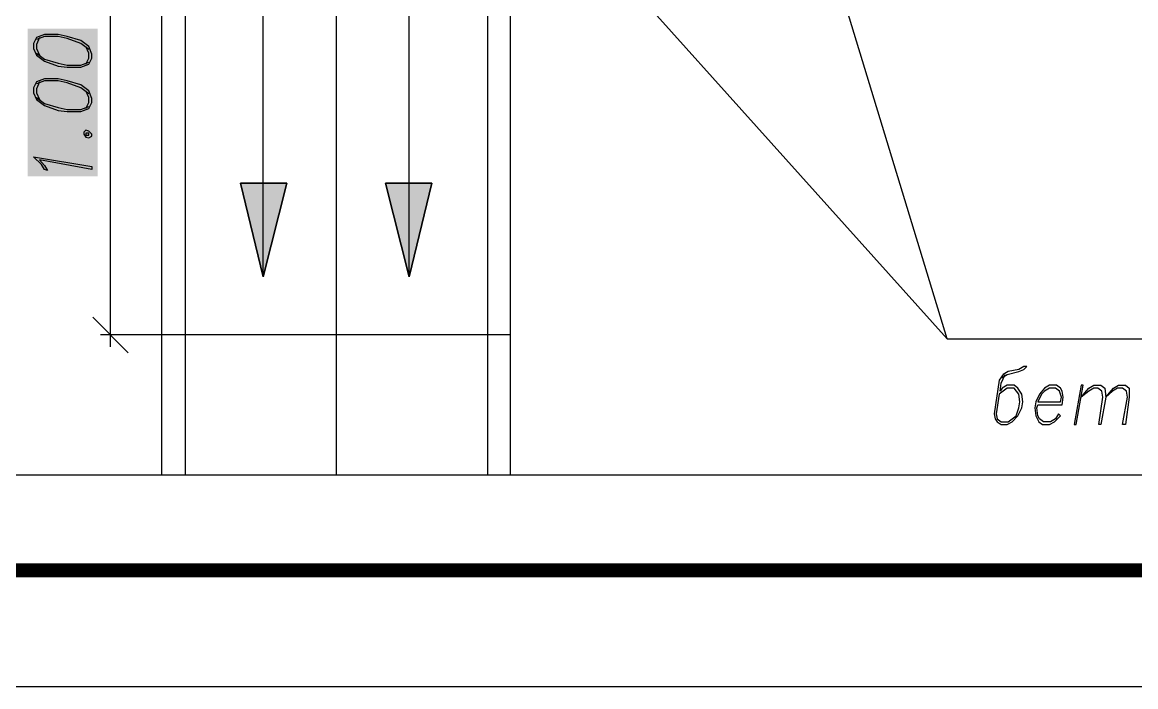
# Model space of a CAD drawing. Header units: millimetres. Extents: x 4241 to 6572, y 870 to 1291.
# Drawn here: x 4897.88 to 4945.72, y 870.65 to 899.21 of the extents above; entities that cross this region are included whole.
import ezdxf
from ezdxf.enums import TextEntityAlignment as Align

# ---------------------------------------------------------------- set-up
doc = ezdxf.new("R2010")
doc.units = ezdxf.units.MM
doc.layers.add('_Штамп_рамка', color=7, linetype='Continuous')
doc.layers.add('PDF _0', color=7, linetype='Continuous')
doc.styles.add('Romans_2.5', font='romans.shx', dxfattribs={"width": 0.75, "height": 2.5})

# ---------------------------------------------------------------- blocks, each defined once
blk = doc.blocks.new('*U779')
blk.add_lwpolyline([(0, 0), (0, 420), (1189, 420), (1189, 0), (0, 0)])
at = {"const_width": 0.6}
blk.add_lwpolyline([(20, 5), (20, 415), (1184, 415), (1184, 5), (20, 5)], dxfattribs=at)
at = {"style": 'Romans_2.5', "width": 0.75}
blk.add_attdef('ФОРМАТ', text='', height=2.5, dxfattribs=at).set_placement((1149, 2.5), align=Align.MIDDLE_LEFT)

msp = doc.modelspace()

# ---------------------------------------------------------------- linework, layer by layer
at = {"layer": 'PDF _0', "lineweight": 25}
for points in [[(5039.978, 951.6018), (4891.1289, 951.6018), (4891.1289, 956.428), (4884.567, 947.6224), (4884.567, 951.6018), (4855.6946, 951.6018), (4855.6946, 918.9617), (4860.3938, 918.9617), (4851.5882, 912.3575), (4855.6946, 912.3575), (4855.6946, 879.7597), (4884.567, 879.7597), (4884.567, 875.7802), (4891.1289, 884.5858), (4891.1289, 879.7597), (5039.978, 879.7597), (5039.978, 912.3575), (5035.9139, 912.3575), (5044.6772, 918.9617), (5039.978, 918.9617)], [(4908.2321, 888.269), (4909.2482, 892.2908), (4907.2584, 892.2908)], [(4914.4977, 888.269), (4913.4816, 892.2908), (4915.4714, 892.2908)], [(4941.5073, 882.7655), (4942.5657, 882.7655), (4942.608, 883.1041), (4942.5657, 883.3581), (4942.481, 883.4851), (4942.3116, 883.6121), (4942.0153, 883.6121), (4941.8036, 883.4851), (4941.592, 883.2311), (4941.4226, 882.8925), (4941.3803, 882.6384), (4941.4226, 882.2998), (4941.5496, 882.0458), (4941.719, 881.9188), (4942.0153, 881.9188), (4942.227, 882.0458), (4942.481, 882.2998), (4942.3963, 882.3844), (4942.2693, 882.1728), (4942.0576, 882.0458), (4941.7613, 882.0458), (4941.592, 882.1728), (4941.5073, 882.2998), (4941.465, 882.6384)], [(4943.1583, 881.9188), (4943.4547, 883.6121), (4943.37, 883.6121), (4943.0737, 881.9188)], [(4944.2167, 881.9188), (4944.132, 881.9188), (4944.3014, 883.1041), (4944.259, 883.3581), (4944.0897, 883.4851), (4943.9204, 883.4851), (4943.7087, 883.3581), (4943.37, 883.1041), (4943.7087, 883.4851), (4943.9204, 883.6121), (4944.2167, 883.6121), (4944.3861, 883.4851), (4944.4284, 883.1041)], [(4945.2751, 881.9188), (4945.1481, 881.9188), (4945.3598, 883.1041), (4945.3174, 883.3581), (4945.1481, 883.4851), (4944.9364, 883.4851), (4944.7247, 883.3581), (4944.4284, 883.1041), (4944.7671, 883.4851), (4944.9787, 883.6121), (4945.2751, 883.6121), (4945.4444, 883.4851), (4945.4444, 883.1041)], [(4939.8562, 883.2311), (4939.7292, 882.3844), (4939.7716, 882.1728), (4939.9409, 882.0458), (4940.2372, 882.0458), (4940.5759, 882.2998), (4940.7029, 882.6384), (4940.7453, 882.8925), (4940.7029, 883.2311), (4940.4913, 883.4851), (4940.1949, 883.4851)], [(4942.481, 882.8925), (4942.5233, 883.1041), (4942.4387, 883.3581), (4942.2693, 883.4851), (4942.0153, 883.4851), (4941.8036, 883.3581), (4941.6766, 883.2311), (4941.5073, 882.8925)]]:
    msp.add_lwpolyline(points, close=True, dxfattribs=at)
at = {"layer": 'PDF _0', "lineweight": 30}
for points in [[(4903.8717, 879.7597), (4903.8717, 905.7532), (4903.8717, 951.6018)], [(4904.8877, 879.7597), (4904.8877, 915.7866), (4904.8877, 951.6018)], [(4911.3649, 951.6018), (4911.3649, 879.7597)], [(4918.8582, 879.7597), (4918.8582, 905.7532), (4903.8717, 905.7532)], [(4917.8845, 879.7597), (4917.8845, 905.7532)], [(4918.8582, 885.7712), (4903.8717, 885.7712)]]:
    msp.add_lwpolyline(points, dxfattribs=at)
at = {"layer": 'PDF _0', "lineweight": 25}
for points in [[(4916.3181, 909.3517), (4937.6125, 885.6019), (4985.5778, 885.6019)], [(4937.6125, 885.6019), (4930.8389, 907.87)], [(4907.2584, 892.2908), (4909.2482, 892.2908), (4908.2321, 888.269), (4907.2584, 892.2908), (4909.2482, 892.2908), (4908.2321, 888.269), (4908.2321, 901.2658)], [(4915.4714, 892.2908), (4913.4816, 892.2908), (4914.4977, 888.269), (4915.4714, 892.2908), (4913.4816, 892.2908), (4914.4977, 888.269), (4914.4977, 901.2658)], [(4939.9832, 883.9508), (4940.1949, 884.0778), (4940.7029, 884.2048), (4940.9146, 884.2895), (4941.0416, 884.4165), (4940.9146, 884.4165), (4940.7029, 884.2895), (4940.2372, 884.2048), (4940.0256, 884.0778), (4939.8562, 883.8238), (4939.6446, 882.3844), (4939.6869, 882.1728), (4939.7716, 882.0458), (4939.9409, 881.9188), (4940.1949, 881.9188), (4940.4066, 882.0458), (4940.6606, 882.2998), (4940.8299, 882.6384), (4940.8723, 882.8925), (4940.8299, 883.2311), (4940.6606, 883.4851), (4940.4913, 883.6121), (4940.1949, 883.6121), (4939.9832, 883.4851), (4939.8986, 883.3581), (4939.9409, 883.6968), (4940.1102, 884.0778)]]:
    msp.add_lwpolyline(points, dxfattribs=at)
at = {"layer": 'PDF _0', "color": 5, "lineweight": 25}
for points in [[(4901.6702, 885.2632), (4901.6702, 906.2613)], [(4900.7389, 898.0483), (4900.4002, 898.3023), (4899.8075, 898.514), (4899.4265, 898.5987), (4898.8338, 898.5987), (4898.4951, 898.4717)], [(4898.6221, 898.5563), (4898.4951, 898.26), (4898.4951, 898.0906), (4898.6221, 897.7943)], [(4900.6119, 897.4133), (4900.7389, 897.6673), (4900.7389, 897.879), (4900.6119, 898.1753)], [(4898.4951, 897.879), (4898.8338, 897.625), (4899.4265, 897.4556), (4899.8075, 897.371), (4900.4002, 897.371), (4900.7389, 897.498)], [(4900.7389, 896.1432), (4900.4002, 896.3973), (4899.8075, 896.6089), (4899.4265, 896.6936), (4898.8338, 896.6936), (4898.4951, 896.5666)], [(4898.6221, 896.6513), (4898.4951, 896.3549), (4898.4951, 896.1856), (4898.6221, 895.8892)], [(4900.6119, 895.5082), (4900.7389, 895.7622), (4900.7389, 895.9739), (4900.6119, 896.2703)], [(4898.4951, 895.9739), (4898.8338, 895.7199), (4899.4265, 895.5506), (4899.8075, 895.4659), (4900.4002, 895.4659), (4900.7389, 895.5929)], [(4900.9082, 886.5332), (4902.4323, 885.0092)], [(4904.803, 885.7712), (4901.2469, 885.7712)]]:
    msp.add_lwpolyline(points, dxfattribs=at)
for points in [[(4898.3681, 898.0906), (4898.4951, 897.7943), (4898.8338, 897.5403), (4899.4265, 897.3286), (4899.8075, 897.2863), (4900.4002, 897.2863), (4900.7389, 897.4133), (4900.8659, 897.6673), (4900.8659, 897.8366), (4900.7389, 898.1753), (4900.4002, 898.4293), (4899.8075, 898.5987), (4899.4265, 898.6833), (4898.8338, 898.6833), (4898.4951, 898.5563), (4898.3681, 898.3023)], [(4898.3681, 896.1856), (4898.4951, 895.8892), (4898.8338, 895.6352), (4899.4265, 895.4236), (4899.8075, 895.3812), (4900.4002, 895.3812), (4900.7389, 895.5082), (4900.8659, 895.7622), (4900.8659, 895.9316), (4900.7389, 896.2703), (4900.4002, 896.5243), (4899.8075, 896.6936), (4899.4265, 896.7783), (4898.8338, 896.7783), (4898.4951, 896.6513), (4898.3681, 896.3973)], [(4900.5272, 894.4075), (4900.6119, 894.2805), (4900.7389, 894.2382), (4900.8659, 894.3229), (4900.8659, 894.4075), (4900.7389, 894.5345), (4900.6119, 894.5769), (4900.5272, 894.4922)], [(4900.6119, 894.3652), (4900.7389, 894.3652), (4900.7389, 894.4499), (4900.6119, 894.4499)], [(4900.8659, 893.0105), (4900.8659, 892.8835), (4898.6221, 893.3068), (4898.8338, 893.0528), (4898.9608, 892.8411), (4898.8338, 892.8835), (4898.7068, 893.0951), (4898.3681, 893.4338)]]:
    msp.add_lwpolyline(points, close=True, dxfattribs=at)
at = {"layer": 'PDF _0', "color": 7, "true_color": 0xffffff, "transparency": 33554559}
for points in [[(4898.1141, 892.5871), (4901.1199, 892.5871), (4898.1141, 898.9373)], [(4901.1199, 892.5871), (4898.1141, 898.9373), (4901.1199, 898.9373)]]:
    msp.add_solid(points, dxfattribs=at)
at = {"layer": 'PDF _0', "transparency": 33554559}
for points in [[(4907.2584, 892.2908), (4909.2482, 892.2908), (4908.2321, 888.269)], [(4913.4816, 892.2908), (4915.4714, 892.2908), (4914.4977, 888.269)]]:
    msp.add_solid(points, dxfattribs=at)

# ---------------------------------------------------------------- block references
at = {"layer": '_Штамп_рамка'}
msp.add_blockref('*U779', (4819.0524, 870.6532), dxfattribs=at)

doc.saveas('drawing.dxf')
